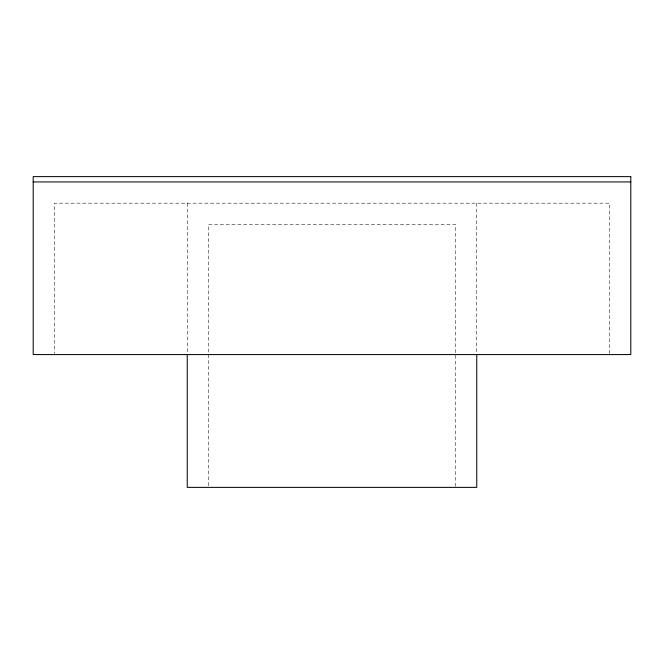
<?xml version="1.0" encoding="UTF-8"?>
<svg xmlns="http://www.w3.org/2000/svg" width="664" height="664" viewBox="0 0 664 664"><rect width="100%" height="100%" fill="white"/><g stroke="black" fill="none" stroke-linecap="round" stroke-linejoin="round"><path stroke-width="0.5" stroke-dasharray="3.32 2.49" d="M609.552 353.538L609.552 203.184L54.448 203.184L54.448 353.538M476.752 203.184L476.752 353.58M455.504 486.339L455.504 224.432L208.496 224.432L208.496 486.339M187.248 203.184L187.248 353.58"/><path stroke-width="1" d="M33.2 181.936L630.8 181.936M476.752 354.618L476.752 487.376L187.248 487.376L187.248 354.618M630.8 176.624L33.2 176.624L33.2 354.576L630.8 354.576L630.8 176.624"/></g></svg>
